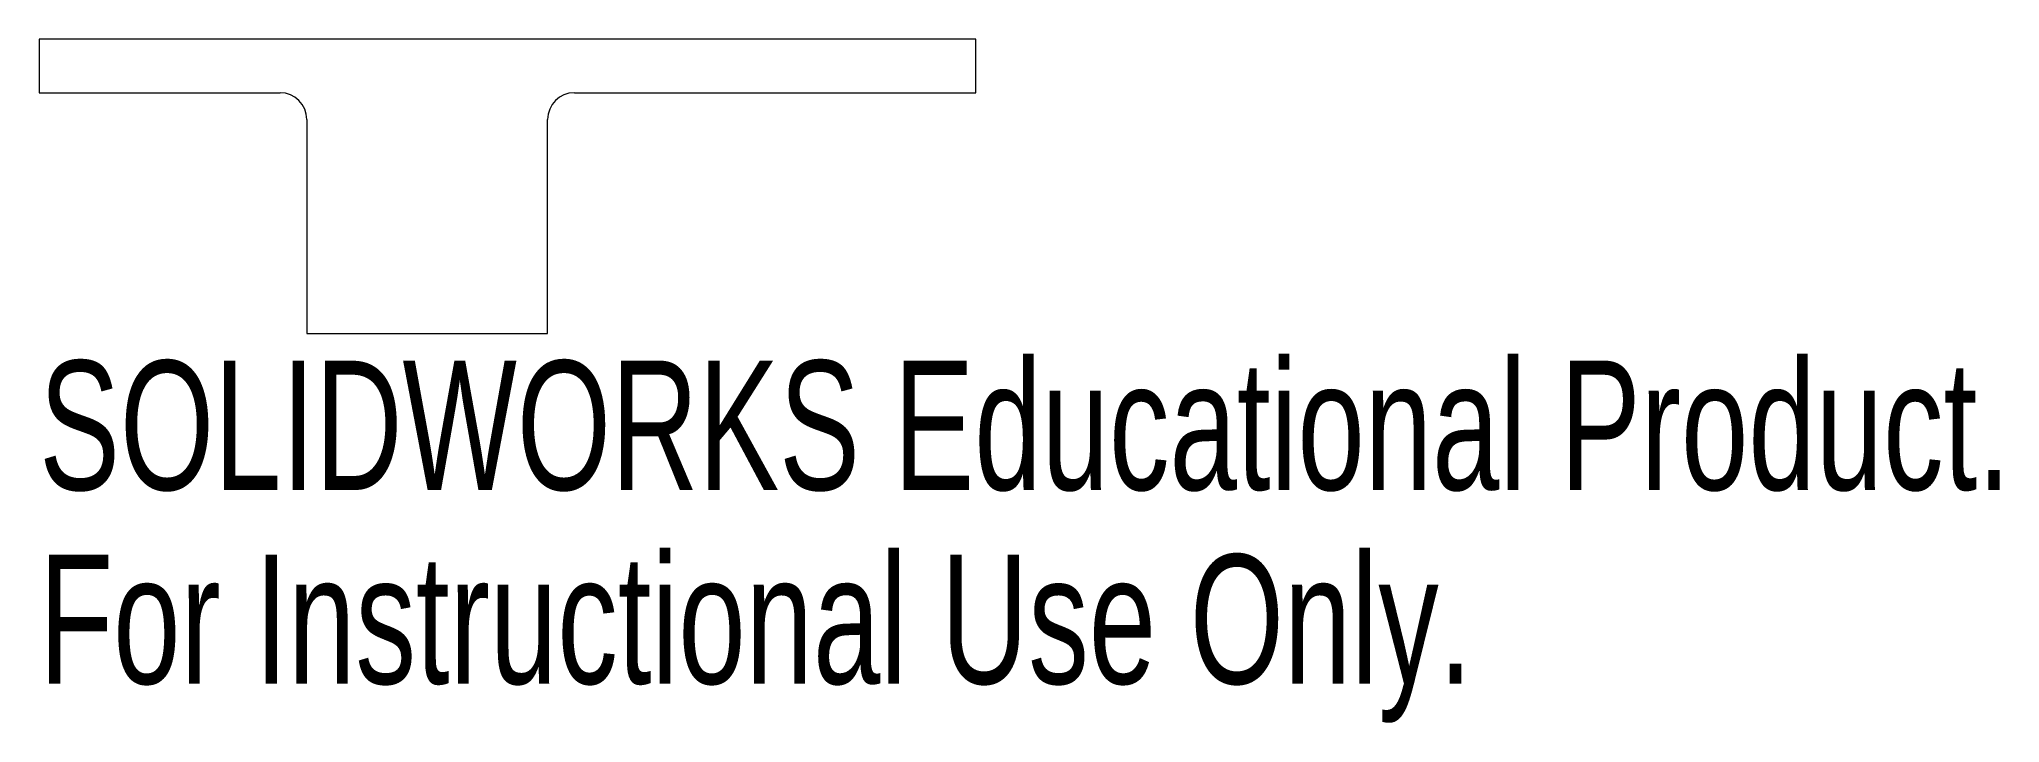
# Model space of a CAD drawing. Header units: inches. Extents: x 0 to 2.88, y -0.93 to 0.08.
import ezdxf

# ---------------------------------------------------------------- set-up
doc = ezdxf.new("R2010")
doc.units = ezdxf.units.IN
doc.header["$MEASUREMENT"] = 0
doc.styles.add('SLDTEXTSTYLE0', font='TXT', dxfattribs={"width": 0.7})

msp = doc.modelspace()

# ---------------------------------------------------------------- linework, layer by layer
at = {"color": 7, "linetype": 'Continuous', "lineweight": 15}
for p, q in [((1.378, 0.0787), (0, 0.0787)), ((0, 0.0787), (0, 0)), ((1.378, 0), (1.378, 0.0787)), ((0, 0), (0.3543, 0)), ((0.7874, 0), (1.378, 0)), ((0.3937, -0.0394), (0.3937, -0.3543)), ((0.748, -0.3543), (0.748, -0.0394)), ((0.3937, -0.3543), (0.748, -0.3543))]:
    msp.add_line(p, q, dxfattribs=at)
for centre, start, end in [((0.3543, -0.0394), 0, 90), ((0.7874, -0.0394), 90, 180)]:
    msp.add_arc(centre, 0.0394, start, end, dxfattribs=at)

# ---------------------------------------------------------------- texts
at = {"color": 7, "linetype": 'Continuous', "char_height": 0.1903, "attachment_point": 1, "style": 'SLDTEXTSTYLE0'}
for s, insert in [('SOLIDWORKS Educational Product.', (0, -0.3945)), ('For Instructional Use Only.', (0, -0.6799))]:
    msp.add_mtext(s, dxfattribs=dict(at, insert=insert))

doc.saveas('drawing.dxf')
